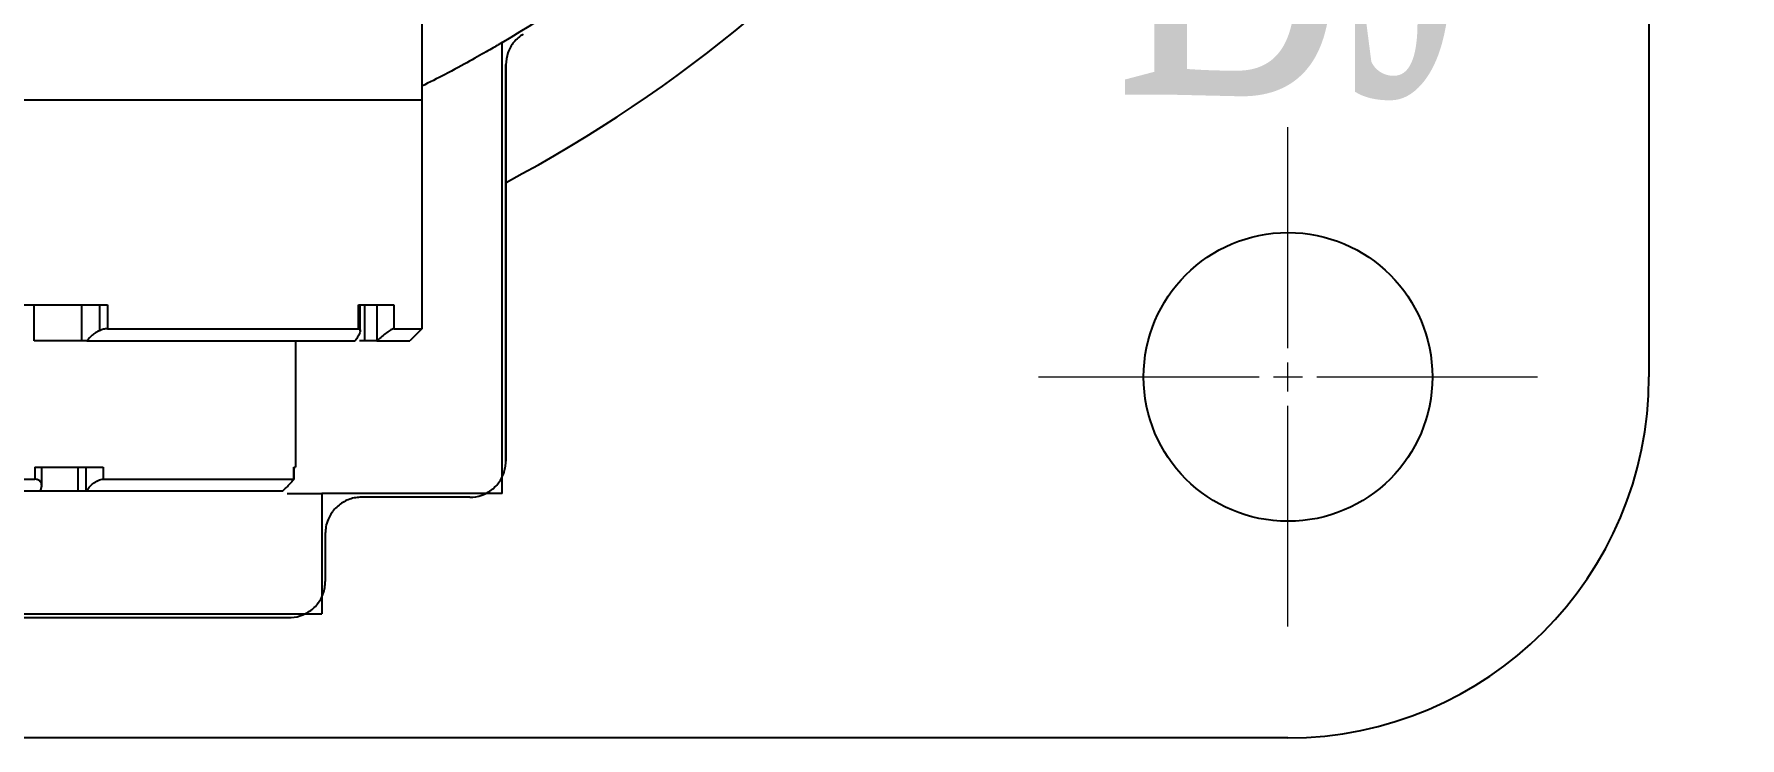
# Model space of a CAD drawing. Header units: millimetres. Extents: x 2 to 1187, y 2 to 839.
# Drawn here: x 140.7 to 197.4, y 339.4 to 362.8 of the extents above; entities that cross this region are included whole.
import ezdxf

# ---------------------------------------------------------------- set-up
doc = ezdxf.new("R2010")
doc.units = ezdxf.units.MM
doc.linetypes.add('CENTERX2', pattern=[20.32, 12.7, -2.54, 2.54, -2.54])
doc.styles.add('SLDTEXTSTYLE2', font='TXT', dxfattribs={"width": 0.605, "bigfont": 'bigfont'})

# ---------------------------------------------------------------- blocks, each defined once
blk = doc.blocks.new('*U47')
at = {"color": 0, "linetype": 'CENTERX2', "lineweight": 18, "ltscale": 1.2, "transparency": 16777216}
for p, q in [((0, 0.96), (0, 8.3)), ((-8.3, 0), (-0.96, 0)), ((0.96, 0), (8.3, 0)), ((0, -8.3), (0, -0.96))]:
    blk.add_line(p, q, dxfattribs=at)
at = {"color": 0, "linetype": 'Continuous', "lineweight": 18, "ltscale": 1.2, "transparency": 16777216}
for p, q in [((-0.48, 0), (0.48, 0)), ((0, -0.48), (0, 0.48))]:
    blk.add_line(p, q, dxfattribs=at)

msp = doc.modelspace()

# ---------------------------------------------------------------- hatches: boundary and pattern name
h = msp.add_hatch()
h.set_pattern_fill('ANSI31', color=256, angle=90)
h.set_pattern_definition([(135, (5.2902, -37.6748), (-2.245064, -2.245064), [])])
h.paths.add_polyline_path([(306.477229, 395.419205, -0.032074556), (306.246055, 399.019204, -0.039262587), (306.592099, 403.419205), (161.638976, 403.419204, -0.036457673), (161.931026, 399.419204, -0.03645767), (161.638976, 395.419204)])
h.paths.add_polyline_path([(173.27282, 353.572761), (191.605092, 353.572761), (191.605092, 380.689596), (173.27282, 380.689596)], flags=9)

# ---------------------------------------------------------------- linework, layer by layer
at = {"color": 7, "linetype": 'Continuous', "lineweight": 25}
for p, q in [((194.392389, 387.419204), (194.392389, 351.419204)), ((153.59239, 366.619204), (153.59239, 360.619204)), ((156.266749, 347.539204), (156.266749, 362.538222)), ((156.369445, 361.782522), (156.38678, 361.793754)), ((156.38678, 348.619204), (156.38678, 361.793754)), ((156.39239, 348.619204), (156.39239, 361.781279)), ((153.592381, 360.619204), (153.592381, 353.019203)), ((140.289613, 353.819204), (143.142608, 353.819204)), ((140.702266, 352.619204), (140.702266, 353.819204)), ((142.272409, 353.819204), (142.272409, 352.619204)), ((142.872032, 353.819204), (142.872032, 352.955229)), ((143.142608, 353.819204), (143.142608, 353.019203)), ((151.482543, 353.819204), (152.664292, 353.819204)), ((151.482543, 353.019203), (151.482543, 353.819204)), ((151.547017, 352.947756), (151.547017, 353.819204)), ((151.685336, 353.819204), (151.685336, 352.619204)), ((152.094291, 353.819204), (152.094291, 352.619204)), ((152.664292, 353.819204), (152.664292, 353.019203)), ((153.592381, 353.019203), (153.192385, 352.619204)), ((149.39239, 352.619204), (149.39239, 348.419204)), ((151.685336, 352.619204), (151.516609, 352.619204)), ((152.094291, 352.619204), (152.101875, 352.619204)), ((140.724628, 348.419204), (143.002393, 348.419204)), ((140.724628, 348.419204), (140.724628, 348.019204)), ((140.955768, 347.792514), (140.955768, 348.419204)), ((142.154492, 348.419204), (142.154492, 347.619204)), ((142.426383, 348.419204), (142.426383, 347.619204)), ((143.002393, 348.419204), (143.002393, 348.019204)), ((149.334632, 348.419204), (149.39239, 348.419204)), ((149.334632, 348.019204), (149.334632, 348.419204)), ((149.336172, 348.419204), (149.336172, 348.017705)), ((156.38678, 348.619204), (156.39239, 348.619204)), ((140.916032, 347.619204), (140.955768, 347.792514)), ((149.336172, 348.017705), (149.334632, 348.019204)), ((142.426383, 347.619204), (142.154492, 347.619204)), ((142.442137, 347.619204), (142.426383, 347.619204)), ((149.114182, 347.539204), (150.264617, 347.539204)), ((150.264617, 347.539204), (150.264617, 343.539204)), ((156.266749, 347.539204), (150.264617, 347.539204)), ((155.186456, 347.419204), (151.585214, 347.419204)), ((150.384675, 346.219204), (150.384675, 344.619204)), ((150.39239, 346.219204), (150.384675, 346.219204)), ((150.39239, 344.619204), (150.39239, 346.219204)), ((150.384675, 344.619204), (150.39239, 344.619204)), ((118.520163, 343.539204), (150.264617, 343.539204)), ((119.60073, 343.419204), (149.184049, 343.419204)), ((182.392389, 339.419204), (86.392389, 339.419204))]:
    msp.add_line(p, q, dxfattribs=at)
msp.add_circle((182.392389, 351.419204), 4.8, dxfattribs=at)
for centre, radius, start, end in [((134.392389, 399.419204), 47, 297.9100687, 345.2075033), ((134.392389, 399.419204), 42.88, 300.6724663, 315.5207614), ((182.392389, 351.419204), 12, 270, 360)]:
    msp.add_arc(centre, radius, start, end, dxfattribs=at)
for points, knots in [([(156.261057, 362.534866), (156.243757, 362.524635), (156.208198, 362.503607), (155.828457, 362.27915), (155.217119, 361.932951), (154.476558, 361.526678), (153.852698, 361.212694), (153.59239, 361.081683)], [0, 0, 0, 0, 0.202962643, 0.417158265, 0.632176818, 0.84652406, 1, 1, 1, 1]), ([(156.95735, 362.815617), (156.849906, 362.733455), (156.635018, 362.56913), (156.428662, 362.202356), (156.400822, 361.930752), (156.38678, 361.793754)], [0, 0, 0, 0, 0.331368925, 0.662739233, 1, 1, 1, 1]), ([(142.872037, 352.955218), (142.831185, 352.934929), (142.746512, 352.892876), (142.595125, 352.782372), (142.509845, 352.684352), (142.453164, 352.619204)], [0, 0, 0, 0, 0.238166882, 0.493654066, 1, 1, 1, 1]), ([(143.142608, 353.019203), (143.098869, 353.016106), (143.009279, 353.009762), (142.918497, 352.973683), (142.872037, 352.955218)], [0, 0, 0, 0, 0.488215072, 1, 1, 1, 1]), ([(151.482543, 353.019203), (151.495953, 353.017425), (151.523374, 353.013789), (151.552482, 352.978128), (151.544091, 352.900276), (151.483318, 352.770344), (151.414493, 352.672862), (151.376609, 352.619204)], [0, 0, 0, 0, 0.114271727, 0.233666498, 0.496281846, 0.722732416, 1, 1, 1, 1]), ([(152.664292, 353.019203), (152.651735, 353.017309), (152.626254, 353.013466), (152.548405, 352.97617), (152.426122, 352.895543), (152.263694, 352.766781), (152.156557, 352.669074), (152.101875, 352.619204)], [0, 0, 0, 0, 0.120975594, 0.245482639, 0.49642843, 0.742977474, 1, 1, 1, 1]), ([(142.272409, 352.619204), (142.263948, 352.619204), (142.247027, 352.619204), (142.149866, 352.619204), (142.006175, 352.619204), (141.818979, 352.619204), (141.600581, 352.619204), (141.36296, 352.619204), (141.12095, 352.619204), (140.892813, 352.619204), (140.763465, 352.619204), (140.702266, 352.619204)], [0, 0, 0, 0, 0.112384652, 0.224769305, 0.337153957, 0.44953861, 0.561923262, 0.674307914, 0.786692567, 0.899077219, 1, 1, 1, 1]), ([(155.186456, 347.419204), (155.22039, 347.420102), (155.388687, 347.424558), (155.688006, 347.504321), (156.029228, 347.732404), (156.274183, 348.061292), (156.376672, 348.375969), (156.384517, 348.564756), (156.38678, 348.619204)], [0, 0, 0, 0, 0.054234378, 0.268977088, 0.483704446, 0.698385864, 0.913011503, 1, 1, 1, 1]), ([(140.955768, 347.792514), (140.953501, 347.821914), (140.949135, 347.878511), (140.907715, 347.951021), (140.847804, 347.995645), (140.782178, 348.016263), (140.743663, 348.018231), (140.724628, 348.019204)], [0, 0, 0, 0, 0.25941265, 0.499392306, 0.748840045, 0.875874026, 1, 1, 1, 1]), ([(142.442137, 347.619204), (142.471232, 347.664423), (142.529328, 347.754711), (142.642, 347.862183), (142.746189, 347.935153), (142.83232, 347.980741), (142.920589, 348.012718), (142.975706, 348.017088), (143.002393, 348.019204)], [0, 0, 0, 0, 0.2499117896, 0.4990023465, 0.6318598327, 0.7496769098, 0.8787917521, 1, 1, 1, 1]), ([(148.965779, 347.619204), (149.008395, 347.662173), (149.093779, 347.748263), (149.211331, 347.870296), (149.290652, 347.956547), (149.330309, 348.004295), (149.334254, 348.013318), (149.336172, 348.017705)], [0, 0, 0, 0, 0.24903049, 0.49893959, 0.748566412, 0.877745942, 1, 1, 1, 1]), ([(142.154492, 347.619204), (142.085561, 347.619204), (141.9477, 347.619204), (141.623307, 347.619204), (141.279973, 347.619204), (141.02449, 347.619204), (140.92795, 347.619204), (140.916032, 347.619204)], [0, 0, 0, 0, 0.241496877, 0.482993754, 0.724490631, 0.965987508, 1, 1, 1, 1]), ([(151.585214, 347.419204), (151.520052, 347.415999), (151.320399, 347.406179), (150.998098, 347.291124), (150.675551, 347.037797), (150.4844, 346.733151), (150.397255, 346.451232), (150.388682, 346.293115), (150.384675, 346.219204)], [0, 0, 0, 0, 0.104001406, 0.318658024, 0.533299139, 0.747869089, 0.882143796, 1, 1, 1, 1]), ([(149.184049, 343.419204), (149.204108, 343.419524), (149.358597, 343.421988), (149.646818, 343.487389), (149.995949, 343.703894), (150.252023, 344.02412), (150.370741, 344.348375), (150.381166, 344.550992), (150.384675, 344.619204)], [0, 0, 0, 0, 0.032057477, 0.246903902, 0.46172264, 0.676453397, 0.891076533, 1, 1, 1, 1])]:
    msp.add_open_spline(points, degree=3, knots=knots, dxfattribs=at)
for points in [[(153.592381, 360.619204), (153.560679, 360.619204), (153.497275, 360.619204), (152.987253, 360.619204), (152.182655, 360.619204), (151.06734, 360.619204), (149.668405, 360.619204), (148.00764, 360.619204), (146.114036, 360.619204), (144.019839, 360.619204), (141.760921, 360.619204), (139.375925, 360.619204), (136.905659, 360.619204), (135.230146, 360.619204), (134.39239, 360.619204)], [(143.142608, 353.019203), (144.0117, 353.019203), (145.749885, 353.019203), (148.016569, 353.019203), (149.996839, 353.019203), (150.987308, 353.019203), (151.482543, 353.019203)], [(152.664292, 353.019203), (152.934275, 353.019203), (153.474241, 353.019203), (153.553001, 353.019203), (153.592381, 353.019203)], [(142.453164, 352.619204), (142.427313, 352.619204), (142.375609, 352.619204), (142.320495, 352.619204), (142.28273, 352.619204), (142.275849, 352.619204), (142.272409, 352.619204)], [(142.453164, 352.619204), (143.399755, 352.619204), (145.292935, 352.619204), (147.742288, 352.619204), (149.853873, 352.619204), (150.869031, 352.619204), (151.376609, 352.619204)], [(152.094291, 352.619204), (152.05678, 352.619204), (151.981759, 352.619204), (151.873426, 352.619204), (151.77181, 352.619204), (151.714161, 352.619204), (151.685336, 352.619204)], [(152.101875, 352.619204), (152.418937, 352.619204), (153.053062, 352.619204), (153.145944, 352.619204), (153.192385, 352.619204)], [(136.833701, 348.019204), (137.502681, 348.019204), (138.840642, 348.019204), (140.096633, 348.019204), (140.724628, 348.019204)], [(143.002393, 348.019204), (143.438636, 348.019204), (144.31112, 348.019204), (145.474843, 348.019204), (146.514534, 348.019204), (147.408257, 348.019204), (148.149062, 348.019204), (148.723175, 348.019204), (149.140096, 348.019204), (149.269787, 348.019204), (149.334632, 348.019204)], [(140.916032, 347.619204), (140.403417, 347.619204), (139.378188, 347.619204), (137.75015, 347.619204), (136.083376, 347.619204), (134.956052, 347.619204), (134.39239, 347.619204)], [(148.965779, 347.619204), (148.912941, 347.619204), (148.807266, 347.619204), (148.403343, 347.619204), (147.825792, 347.619204), (147.064391, 347.619204), (146.134806, 347.619204), (145.045582, 347.619204), (143.821468, 347.619204), (142.901914, 347.619204), (142.442137, 347.619204)]]:
    msp.add_open_spline(points, degree=3, dxfattribs=at)

# ---------------------------------------------------------------- block references
at = {"color": 7, "linetype": 'CENTERX2', "lineweight": 18, "ltscale": 1.2}
msp.add_blockref('*U47', (182.392389, 351.419204), dxfattribs=at)

# ---------------------------------------------------------------- texts
at = {"color": 7, "linetype": 'Continuous', "lineweight": 18, "insert": (176.636169, 373.504069), "char_height": 12.7, "attachment_point": 1, "style": 'SLDTEXTSTYLE2'}
msp.add_mtext('{\\fTimes New Roman|b0|i0|c0|p18;BJ}', dxfattribs=at)

doc.saveas('drawing.dxf')
